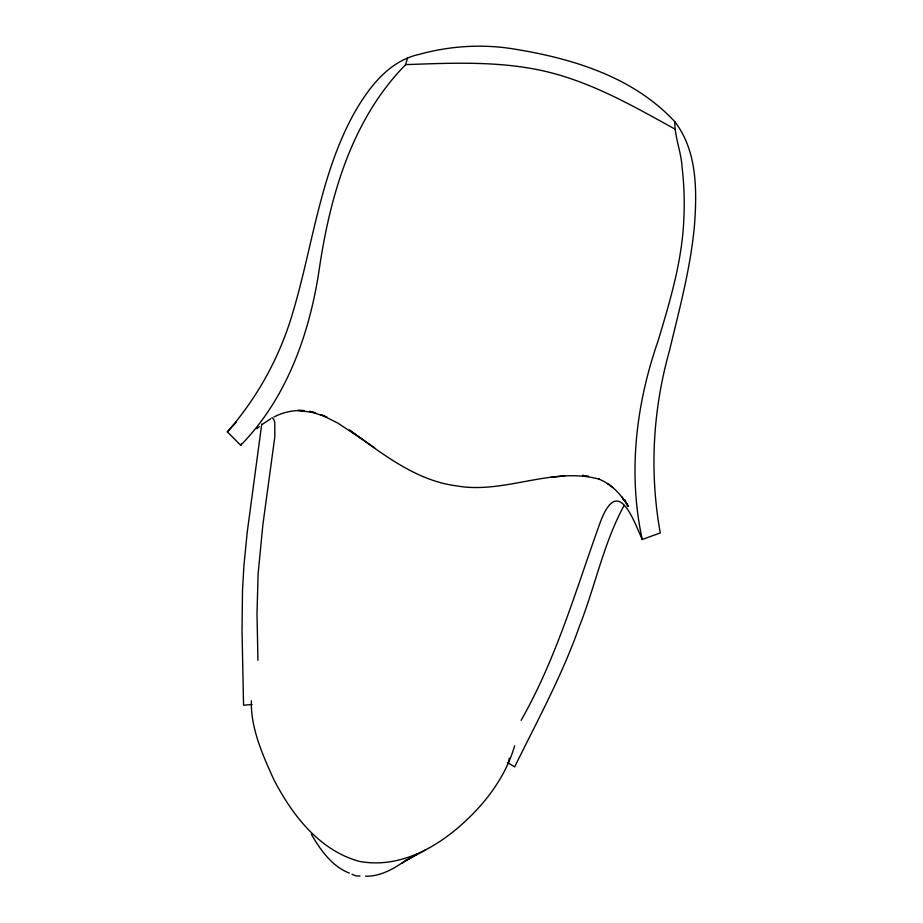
<?xml version="1.0" encoding="UTF-8"?>
<svg xmlns="http://www.w3.org/2000/svg" width="923" height="923" viewBox="0 0 923 923"><rect width="100%" height="100%" fill="white"/><g stroke="black" fill="none" stroke-linecap="round" stroke-linejoin="round"><path stroke-width="1.38" d="M674.782 121.651C697.119 150.668 697.027 189.78 694.523 224.635C690.773 267.508 679.386 309.147 669.429 350.878C652.734 410.089 649.354 472.403 660.28 532.929L642.246 539.494C627.744 473.026 635.97 404.089 658.284 340.252C670.006 301.221 681.866 261.694 683.758 220.712C684.704 203.106 684.208 185.419 682.132 167.905C681.393 152.203 674.609 137.25 674.782 121.651C632.301 76.009 570.472 57.849 510.777 48.504C480.041 43.923 448.451 46.219 418.546 54.538C388.456 61.287 368.542 87.962 354.086 113.333C319.358 176.293 312.389 249.083 291.518 316.866C278.596 359.139 256.536 398.69 227.335 431.883L240.684 445.267C286.268 398.805 309.113 335.061 318.873 271.708C329.73 197.014 351.34 119.944 405.659 64.633L407.608 57.768M261.751 424.095L247.249 532.006L243.926 565.661L242.495 590.512L242.034 630.859L243.557 705.207L252.071 704.491M251.368 700.765C250.652 728.385 262.628 754.783 273.773 779.474C292.141 814.928 319.243 850.475 359.52 861.413C404.551 869.662 446.547 841.891 476.118 810.509C493.47 792.003 507.512 770.29 514.665 745.784M240.684 445.267L241.33 444.09M508.227 762.94L509.323 758.198M521.08 720.344C556.557 658.214 576.056 589.266 600.215 522.441C617.718 475.737 632.059 516.615 642.246 539.494M624.098 505.446C603.607 543.116 595.3 585.99 579.632 625.702C562.499 674.725 537.521 720.378 514.676 766.851L507.442 762.571M227.335 431.883L236.53 421.88M256.906 428.676L259.398 426.611M365.543 876.215C380.518 876.608 394.548 868.462 406.351 859.901M261.855 424.684L270.751 418.754M402.116 863.178L416.873 854.133L405.889 860.536L425.757 849.887M273.935 417.023C283.176 412.12 293.756 409.916 304.198 410.631L298.014 410.435L315.643 412.823L309.563 411.323L326.961 417.173L320.904 414.589L337.991 423.207L362.001 439.117L349.39 430.003C381.914 453.285 415.362 480.56 456.4 485.844C504.396 494.566 552.231 466.138 599.339 479.245L598.6 478.945C610.195 483.56 619.61 492.64 626.048 503.162M552.808 477.168L551.077 477.387L564.841 475.795M405.659 64.633C452.685 62.937 500.566 60.722 546.739 71.682C592.485 82.689 633.755 106.283 674.563 128.897M360.005 876.042L355.863 875.915L351.963 874.231M583.301 475.46L582.528 475.38L588.574 476.187M349.379 873.112C331.899 866.385 320.431 849.875 311.305 834.242M271.893 417.634L273.693 419.204L274.777 422.365L274.8 437.006L262.859 524.875L258.117 573.806L256.998 613.737L257.944 660.303M361.47 438.748L374.588 447.805M609.342 484.737L607.795 483.548L612.907 487.586M623.013 498.605L621.894 497.036L624.548 500.831L623.302 498.997M626.313 503.6L627.905 506.289M627.155 504.223L628.136 506.173L624.94 499.839"/></g></svg>
